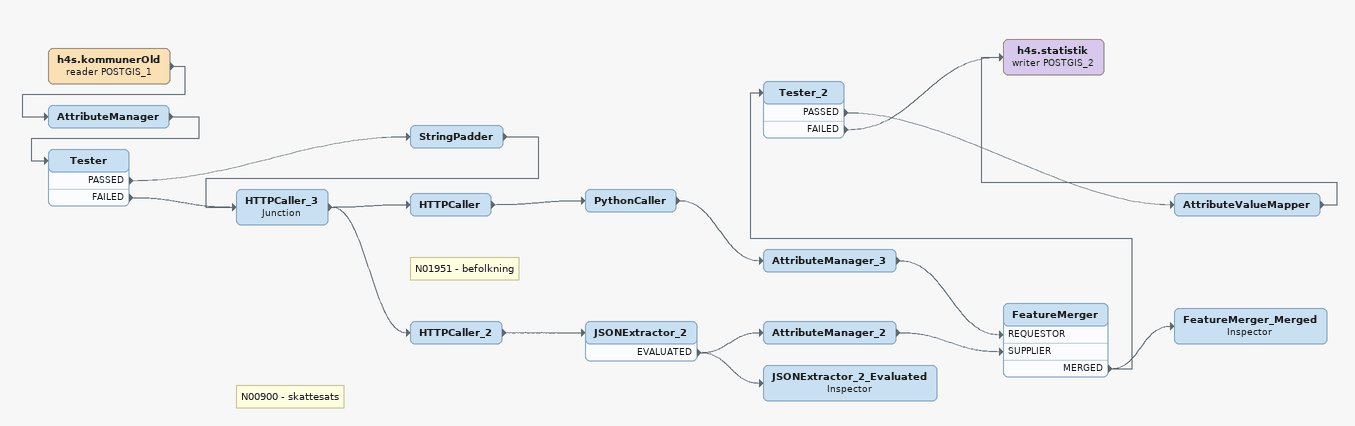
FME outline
h4s.kommunerOld (reader POSTGIS_1)
    -> AttributeManager
AttributeManager
    -> Tester
Tester
    PASSED -> StringPadder
    FAILED -> HTTPCaller_3
StringPadder
    -> HTTPCaller_3
HTTPCaller_3: Junction
    -> HTTPCaller
    -> HTTPCaller_2
Note: N01951 - befolkning
HTTPCaller
    -> PythonCaller
PythonCaller
    -> AttributeManager_3
AttributeManager_3
    -> FeatureMerger [REQUESTOR]
Note: N00900 - skattesats
HTTPCaller_2
    -> JSONExtractor_2
JSONExtractor_2
    EVALUATED -> AttributeManager_2
    EVALUATED -> JSONExtractor_2_Evaluated
AttributeManager_2
    -> FeatureMerger [SUPPLIER]
FeatureMerger
    MERGED -> Tester_2
    MERGED -> FeatureMerger_Merged
Tester_2
    PASSED -> AttributeValueMapper
    FAILED -> h4s.statistik (writer POSTGIS_2)
AttributeValueMapper
    -> h4s.statistik (writer POSTGIS_2)
h4s.statistik (writer POSTGIS_2)
FeatureMerger_Merged: Inspector
JSONExtractor_2_Evaluated: Inspector
